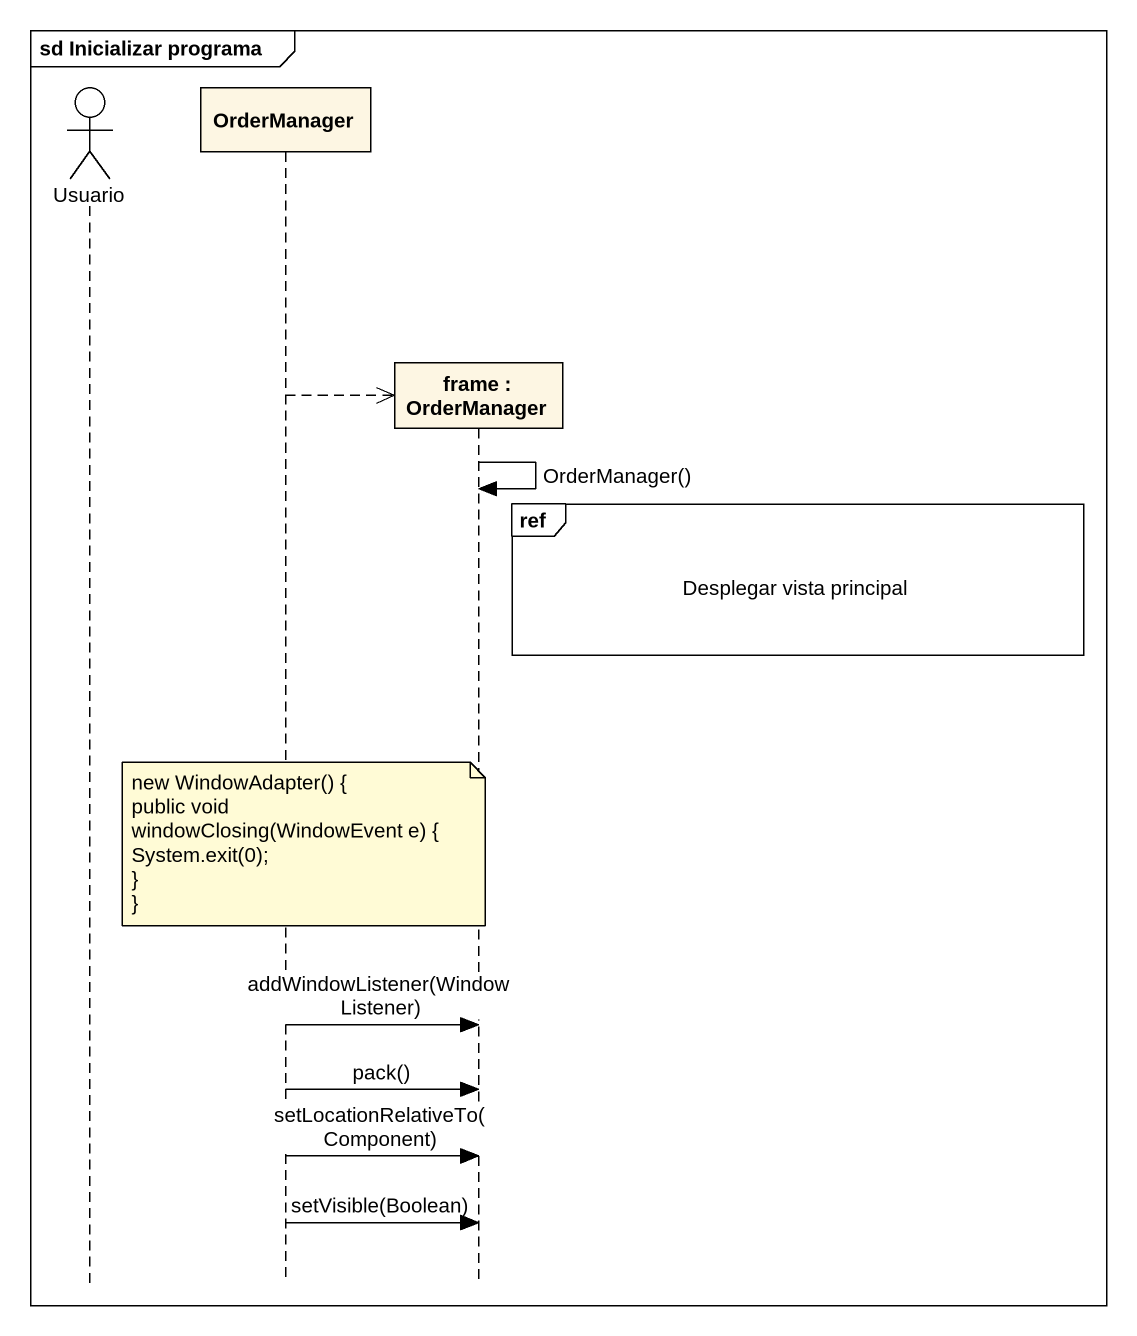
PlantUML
@startuml
mainframe sd Inicializar programa
hide footbox
actor Usuario
participant OrderManager
participant "frame : OrderManager" as frame_

OrderManager -->> frame_ **
frame_ -> frame_ : OrderManager()
ref over frame_ : Desplegar vista principal
note over OrderManager
  new WindowAdapter() {
  public void windowClosing(WindowEvent e) {
  System.exit(0);
  ~}
  ~}
end note
OrderManager -> frame_ : addWindowListener(WindowListener)
OrderManager -> frame_ : pack()
OrderManager -> frame_ : setLocationRelativeTo(Component)
OrderManager -> frame_ : setVisible(Boolean)
@enduml
